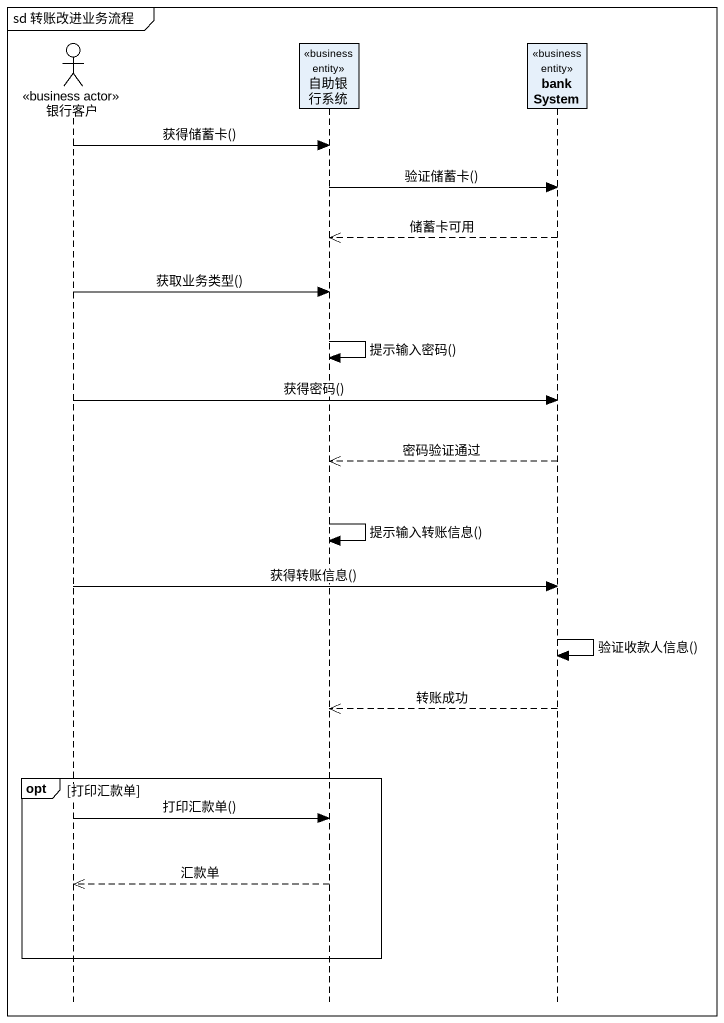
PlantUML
@startuml
mainframe sd 转账改进业务流程
hide footbox
actor 银行客户 <<business actor>>
participant 自助银行系统 <<business entity>>
participant bankSystem <<business entity>>

银行客户 -> 自助银行系统 : 获得储蓄卡()
自助银行系统 -> bankSystem : 验证储蓄卡()
bankSystem -->> 自助银行系统 : 储蓄卡可用
银行客户 -> 自助银行系统 : 获取业务类型()
自助银行系统 -> 自助银行系统 : 提示输入密码()
银行客户 -> bankSystem : 获得密码()
bankSystem -->> 自助银行系统 : 密码验证通过
自助银行系统 -> 自助银行系统 : 提示输入转账信息()
银行客户 -> bankSystem : 获得转账信息()
bankSystem -> bankSystem : 验证收款人信息()
bankSystem -->> 自助银行系统 : 转账成功
opt 打印汇款单
  银行客户 -> 自助银行系统 : 打印汇款单()
  自助银行系统 -->> 银行客户 : 汇款单
end
@enduml
